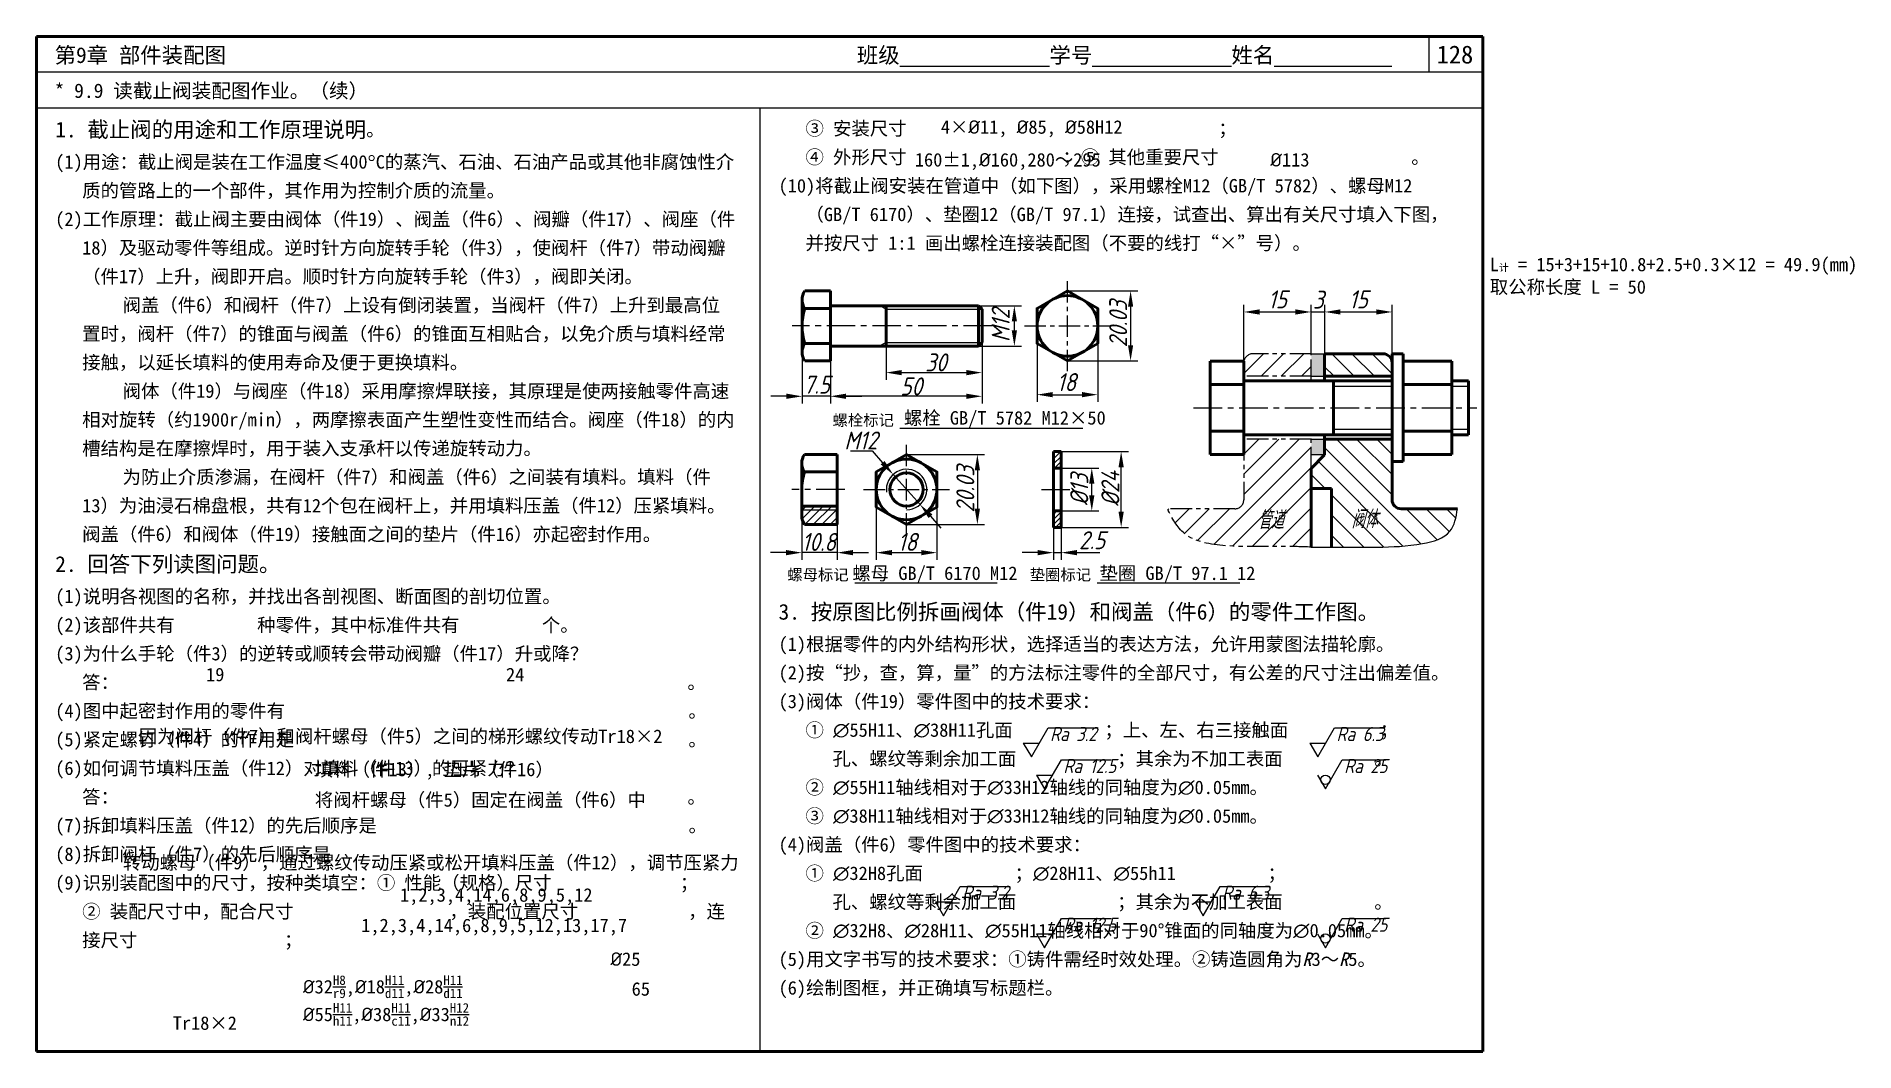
# Model space of a CAD drawing. Header units: millimetres. Extents: x 0 to 405, y 0 to 226.
import ezdxf

# ---------------------------------------------------------------- set-up
doc = ezdxf.new("R2010")
doc.units = ezdxf.units.MM
doc.header["$LTSCALE"] = 0.2
doc.linetypes.add('CENTER', pattern=[50.8, 31.75, -6.35, 6.35, -6.35])
doc.linetypes.add('PHANTOM', pattern=[63.5, 31.75, -6.35, 6.35, -6.35, 6.35, -6.35])
for name, color, linetype in [('双点画线层', 7, 'PHANTOM'), ('点画线层', 7, 'CENTER'), ('答案', 1, 'Continuous'), ('细实线层', 7, 'Continuous')]:
    doc.layers.add(name, color=color, linetype=linetype)
doc.layers.add('粗实线层', color=7, linetype='Continuous', lineweight=50)
doc.styles.get("Standard").update_dxf_attribs({"font": 'gbeitc.shx', "height": 4, "bigfont": 'gbcbig.shx'})
doc.styles.add('宋体', font='', dxfattribs={"height": 3})
doc.styles.get('宋体').set_extended_font_data('SimSun')
doc.dimstyles.new('ISO-25', dxfattribs={"dimtxt": 4, "dimasz": 3.5, "dimexe": 1.6, "dimexo": 0, "dimgap": 0.8, "dimtad": 1, "dimtoh": 1, "dimdsep": 46, "dimtxsty": 'Standard', "dimcen": 0, "dimclrd": 256, "dimclre": 256, "dimclrt": 256, "dimadec": 0, "dimazin": 2, "dimtfac": 1, "dimtmove": 0, "dimatfit": 3, "dimfxl": 0, "dimlwd": -1, "dimlwe": -1, "dimarcsym": 0})

# ---------------------------------------------------------------- blocks, each defined once
blk = doc.blocks.new('*D0')
at = {"layer": 'Defpoints', "color": 0, "transparency": 16777216}
for p in [(301.76, 164.65), (286.76, 155.34), (301.76, 153.34)]:
    blk.add_point(p, dxfattribs=at)
at = {"layer": '细实线层', "transparency": 16777216}
for p, q in [((286.76, 155.34), (286.76, 166.25)), ((301.76, 153.34), (301.76, 166.25)), ((290.26, 164.65), (298.26, 164.65))]:
    blk.add_line(p, q, dxfattribs=at)
for points in [[(290.26, 165.23), (290.26, 164.07), (286.76, 164.65)], [(298.26, 165.23), (298.26, 164.07), (301.76, 164.65)]]:
    blk.add_solid(points, dxfattribs=at)
at = {"layer": '细实线层', "transparency": 16777216, "insert": (294.26, 167.45), "char_height": 4, "attachment_point": 5}
blk.add_mtext('15', dxfattribs=at)
blk = doc.blocks.new('*D1')
at = {"layer": 'Defpoints', "color": 0, "transparency": 16777216}
for p in [(283.76, 164.65), (283.76, 155.34), (268.76, 153.34)]:
    blk.add_point(p, dxfattribs=at)
at = {"layer": '细实线层', "transparency": 16777216}
for p, q in [((268.76, 153.34), (268.76, 166.25)), ((283.76, 155.34), (283.76, 166.25)), ((272.26, 164.65), (280.26, 164.65))]:
    blk.add_line(p, q, dxfattribs=at)
for points in [[(272.26, 165.23), (272.26, 164.07), (268.76, 164.65)], [(280.26, 165.23), (280.26, 164.07), (283.76, 164.65)]]:
    blk.add_solid(points, dxfattribs=at)
at = {"layer": '细实线层', "transparency": 16777216, "insert": (276.26, 167.45), "char_height": 4, "attachment_point": 5}
blk.add_mtext('15', dxfattribs=at)
blk = doc.blocks.new('*D2')
at = {"layer": 'Defpoints', "color": 0, "transparency": 16777216}
for p in [(189.13, 157.04), (210.5, 157.84), (210.5, 151.15)]:
    blk.add_point(p, dxfattribs=at)
at = {"layer": '细实线层', "transparency": 16777216}
for p, q in [((189.13, 157.04), (189.13, 149.55)), ((210.5, 157.84), (210.5, 149.55)), ((192.63, 151.15), (207, 151.15))]:
    blk.add_line(p, q, dxfattribs=at)
for points in [[(192.63, 151.73), (192.63, 150.56), (189.13, 151.15)], [(207, 151.73), (207, 150.56), (210.5, 151.15)]]:
    blk.add_solid(points, dxfattribs=at)
blk = doc.blocks.new('*D3')
at = {"layer": 'Defpoints', "color": 0, "transparency": 16777216}
for p in [(210.5, 157.84), (176.75, 153.75), (176.75, 145.88)]:
    blk.add_point(p, dxfattribs=at)
at = {"layer": '细实线层', "transparency": 16777216}
for p, q in [((210.5, 157.84), (210.5, 144.28)), ((176.75, 153.75), (176.75, 144.28)), ((207, 145.88), (180.25, 145.88))]:
    blk.add_line(p, q, dxfattribs=at)
for points in [[(180.25, 146.47), (180.25, 145.3), (176.75, 145.88)], [(207, 146.47), (207, 145.3), (210.5, 145.88)]]:
    blk.add_solid(points, dxfattribs=at)
blk = doc.blocks.new('*D4')
at = {"layer": 'Defpoints', "color": 0, "transparency": 16777216}
for p in [(170.45, 155.69), (176.75, 153.75), (170.45, 145.88)]:
    blk.add_point(p, dxfattribs=at)
at = {"layer": '细实线层', "transparency": 16777216}
for p, q in [((170.45, 155.69), (170.45, 144.28)), ((176.75, 153.75), (176.75, 144.28)), ((166.95, 145.88), (163.45, 145.88)), ((176.75, 145.88), (170.45, 145.88)), ((180.25, 145.88), (183.75, 145.88))]:
    blk.add_line(p, q, dxfattribs=at)
for points in [[(166.95, 146.47), (166.95, 145.3), (170.45, 145.88)], [(180.25, 146.47), (180.25, 145.3), (176.75, 145.88)]]:
    blk.add_solid(points, dxfattribs=at)
blk = doc.blocks.new('*D5')
at = {"layer": 'Defpoints', "color": 0, "transparency": 16777216}
for p in [(209.7, 166.04), (217.69, 166.04), (209.7, 157.04)]:
    blk.add_point(p, dxfattribs=at)
at = {"layer": '细实线层', "transparency": 16777216}
for p, q in [((209.7, 166.04), (219.29, 166.04)), ((217.69, 160.54), (217.69, 162.54)), ((209.7, 157.04), (219.29, 157.04))]:
    blk.add_line(p, q, dxfattribs=at)
for points in [[(217.11, 162.54), (218.27, 162.54), (217.69, 166.04)], [(217.11, 160.54), (218.27, 160.54), (217.69, 157.04)]]:
    blk.add_solid(points, dxfattribs=at)
blk = doc.blocks.new('*D6')
at = {"layer": 'Defpoints', "color": 0, "transparency": 16777216}
for p in [(229.5, 169.33), (229.5, 153.75), (243.56, 153.75)]:
    blk.add_point(p, dxfattribs=at)
at = {"layer": '细实线层', "transparency": 16777216}
for p, q in [((229.5, 169.33), (245.16, 169.33)), ((243.56, 165.83), (243.56, 157.25)), ((229.5, 153.75), (245.16, 153.75))]:
    blk.add_line(p, q, dxfattribs=at)
for points in [[(242.98, 165.83), (244.14, 165.83), (243.56, 169.33)], [(242.98, 157.25), (244.14, 157.25), (243.56, 153.75)]]:
    blk.add_solid(points, dxfattribs=at)
blk = doc.blocks.new('*D7')
at = {"layer": 'Defpoints', "color": 0, "transparency": 16777216}
for p in [(222.75, 157.64), (236.25, 157.64), (236.25, 146.24)]:
    blk.add_point(p, dxfattribs=at)
at = {"layer": '细实线层', "transparency": 16777216}
for p, q in [((222.75, 157.64), (222.75, 144.64)), ((236.25, 157.64), (236.25, 144.64)), ((226.25, 146.24), (232.75, 146.24))]:
    blk.add_line(p, q, dxfattribs=at)
for points in [[(226.25, 146.83), (226.25, 145.66), (222.75, 146.24)], [(232.75, 146.83), (232.75, 145.66), (236.25, 146.24)]]:
    blk.add_solid(points, dxfattribs=at)
blk = doc.blocks.new('*D8')
at = {"layer": 'Defpoints', "color": 0, "transparency": 16777216}
for p in [(193.7, 132.93), (193.7, 117.34), (209.45, 117.34)]:
    blk.add_point(p, dxfattribs=at)
at = {"layer": '细实线层', "transparency": 16777216}
for p, q in [((193.7, 132.93), (211.05, 132.93)), ((209.45, 129.43), (209.45, 120.84)), ((193.7, 117.34), (211.05, 117.34))]:
    blk.add_line(p, q, dxfattribs=at)
for points in [[(208.87, 129.43), (210.03, 129.43), (209.45, 132.93)], [(208.87, 120.84), (210.03, 120.84), (209.45, 117.34)]]:
    blk.add_solid(points, dxfattribs=at)
blk = doc.blocks.new('*D9')
at = {"layer": 'Defpoints', "color": 0, "transparency": 16777216}
for p in [(186.95, 121.24), (200.45, 121.24), (200.45, 111.08)]:
    blk.add_point(p, dxfattribs=at)
at = {"layer": '细实线层', "transparency": 16777216}
for p, q in [((186.95, 121.24), (186.95, 109.48)), ((200.45, 121.24), (200.45, 109.48)), ((190.45, 111.08), (196.95, 111.08))]:
    blk.add_line(p, q, dxfattribs=at)
for points in [[(190.45, 111.66), (190.45, 110.49), (186.95, 111.08)], [(196.95, 111.66), (196.95, 110.49), (200.45, 111.08)]]:
    blk.add_solid(points, dxfattribs=at)
blk = doc.blocks.new('*D10')
at = {"layer": 'Defpoints', "color": 0, "transparency": 16777216}
for p in [(170.38, 119.29), (178.25, 117.34), (170.38, 111.08)]:
    blk.add_point(p, dxfattribs=at)
at = {"layer": '细实线层', "transparency": 16777216}
for p, q in [((170.38, 119.29), (170.38, 109.48)), ((178.25, 117.34), (178.25, 109.48)), ((166.88, 111.08), (163.38, 111.08)), ((178.25, 111.08), (170.38, 111.08)), ((181.75, 111.08), (185.25, 111.08))]:
    blk.add_line(p, q, dxfattribs=at)
for points in [[(166.88, 111.66), (166.88, 110.49), (170.38, 111.08)], [(181.75, 111.66), (181.75, 110.49), (178.25, 111.08)]]:
    blk.add_solid(points, dxfattribs=at)
blk = doc.blocks.new('*D11')
at = {"layer": 'Defpoints', "color": 0, "transparency": 16777216}
for p in [(228.1, 129.91), (234.92, 129.91), (228.1, 120.35)]:
    blk.add_point(p, dxfattribs=at)
at = {"layer": '细实线层', "transparency": 16777216}
for p, q in [((228.1, 129.91), (236.52, 129.91)), ((234.92, 123.85), (234.92, 126.41)), ((228.1, 120.35), (236.52, 120.35))]:
    blk.add_line(p, q, dxfattribs=at)
for points in [[(234.33, 126.41), (235.5, 126.41), (234.92, 129.91)], [(234.33, 123.85), (235.5, 123.85), (234.92, 120.35)]]:
    blk.add_solid(points, dxfattribs=at)
blk = doc.blocks.new('*D12')
at = {"layer": 'Defpoints', "color": 0, "transparency": 16777216}
for p in [(228.1, 133.57), (241.46, 133.57), (228.1, 116.7)]:
    blk.add_point(p, dxfattribs=at)
at = {"layer": '细实线层', "transparency": 16777216}
for p, q in [((228.1, 133.57), (243.06, 133.57)), ((241.46, 120.2), (241.46, 130.07)), ((228.1, 116.7), (243.06, 116.7))]:
    blk.add_line(p, q, dxfattribs=at)
for points in [[(240.87, 130.07), (242.04, 130.07), (241.46, 133.57)], [(240.87, 120.2), (242.04, 120.2), (241.46, 116.7)]]:
    blk.add_solid(points, dxfattribs=at)
blk = doc.blocks.new('*D13')
at = {"layer": 'Defpoints', "color": 0, "transparency": 16777216}
for p in [(226.41, 116.7), (228.1, 116.7), (228.1, 111.08)]:
    blk.add_point(p, dxfattribs=at)
at = {"layer": '细实线层', "transparency": 16777216}
for p, q in [((226.41, 116.7), (226.41, 109.48)), ((228.1, 116.7), (228.1, 109.48)), ((222.91, 111.08), (219.41, 111.08)), ((226.41, 111.08), (228.1, 111.08)), ((231.6, 111.08), (236.7, 111.08))]:
    blk.add_line(p, q, dxfattribs=at)
for points in [[(222.91, 111.66), (222.91, 110.49), (226.41, 111.08)], [(231.6, 111.66), (231.6, 110.49), (228.1, 111.08)]]:
    blk.add_solid(points, dxfattribs=at)
blk = doc.blocks.new('*D14')
at = {"layer": 'Defpoints', "color": 0, "transparency": 16777216}
for p in [(190.7, 128.49), (196.69, 121.78)]:
    blk.add_point(p, dxfattribs=at)
at = {"layer": '细实线层', "transparency": 16777216}
for p, q in [((181.23, 133.71), (186.03, 133.71)), ((186.03, 133.71), (188.37, 131.1)), ((196.69, 121.78), (190.7, 128.49)), ((199.03, 119.17), (201.36, 116.56))]:
    blk.add_line(p, q, dxfattribs=at)
for points in [[(188.8, 131.49), (187.93, 130.71), (190.7, 128.49)], [(199.46, 119.56), (198.59, 118.78), (196.69, 121.78)]]:
    blk.add_solid(points, dxfattribs=at)

msp = doc.modelspace()

# ---------------------------------------------------------------- hatches: boundary and pattern name
at = {"layer": '双点画线层'}
h = msp.add_hatch(color=256, dxfattribs=at)
h.paths.add_polyline_path([(286.757, 155.336), (283.757, 155.336), (283.757, 150.336), (286.757, 150.336)])
h.paths.add_polyline_path([(283.757, 132.836), (286.757, 132.836), (286.757, 136.336), (283.757, 136.336)])
at = {"layer": '细实线层'}
h = msp.add_hatch(dxfattribs=at)
h.set_pattern_fill('ANSI31', color=256, style=0)
h.set_pattern_definition([(45, (6.8217, 19.2596), (-2.245064, 2.245064), [])])
h.paths.add_polyline_path([(283.757, 150.336), (283.757, 155.336), (270.757, 155.336, 0.4142136), (268.757, 153.336), (268.757, 150.336)])
edge = h.paths.add_edge_path()
edge.add_line((268.757, 136.336), (268.757, 122.836))
edge.add_arc((266.757, 122.836), 2, -90, 0, ccw=False)
edge.add_line((266.757, 120.836), (251.698, 120.836))
edge.add_spline(control_points=[(251.698, 120.836), (252.795, 118.775), (255.451, 113.783), (266.048, 112.15), (275.277, 112.598), (281.661, 112.379), (283.757, 112.307)], knot_values=[0, 0, 0, 0, 6.7030041, 16.2306464, 29.0468903, 35.3143318, 35.3143318, 35.3143318, 35.3143318], degree=3, periodic=0)
edge.add_line((283.757, 112.307), (283.757, 129.836))
edge.add_line((283.757, 129.836), (283.757, 136.336))
edge.add_line((283.757, 136.336), (268.757, 136.336))
h.paths.add_polyline_path([(271.317, 115.06), (278.53, 115.06), (278.53, 121.082), (271.317, 121.082)], flags=24)
h = msp.add_hatch(dxfattribs=at)
h.set_pattern_fill('ANSI31', color=256, angle=90, style=0)
h.set_pattern_definition([(135, (6.8217, 19.2596), (-2.245064, -2.245064), [])])
h.paths.add_polyline_path([(301.757, 150.336), (301.757, 153.336, 0.4142136), (299.757, 155.336), (286.757, 155.336), (286.757, 150.336)])
edge = h.paths.add_edge_path()
edge.add_line((286.757, 136.336), (286.757, 132.836))
edge.add_line((286.757, 132.836), (283.757, 129.836))
edge.add_line((283.757, 129.836), (283.757, 125.336))
edge.add_line((283.757, 125.336), (288.257, 125.336))
edge.add_line((288.257, 125.336), (288.257, 112.278))
edge.add_spline(control_points=[(288.257, 112.278), (291.7, 112.261), (298.499, 112.256), (307.173, 112.514), (315.292, 114.749), (316.006, 118.971), (316.322, 120.836)], knot_values=[4.4620574, 4.4620574, 4.4620574, 4.4620574, 14.7195633, 24.8432488, 31.5109218, 36.7891775, 36.7891775, 36.7891775, 36.7891775], degree=3, periodic=0)
edge.add_line((316.322, 120.836), (303.757, 120.836))
edge.add_arc((303.757, 122.836), 2, 180, 270, ccw=False)
edge.add_line((301.757, 122.836), (301.757, 136.336))
edge.add_line((301.757, 136.336), (286.757, 136.336))
h.paths.add_polyline_path([(292.255, 115.254), (299.447, 115.254), (299.447, 121.21), (292.255, 121.21)], flags=24)
h = msp.add_hatch(dxfattribs=at)
h.set_pattern_fill('ANSI31', color=256, scale=0.25, style=0)
h.set_pattern_definition([(45, (0, 18.91485), (-0.561266, 0.561266), [])])
h.paths.add_polyline_path([(226.409, 129.914), (228.096, 129.914), (228.096, 133.571), (226.409, 133.571)])
h.paths.add_polyline_path([(228.096, 120.352), (226.409, 120.352), (226.409, 116.696), (228.096, 116.696)])
h = msp.add_hatch(dxfattribs=at)
h.set_pattern_fill('ANSI31', color=256, scale=0.421875, style=0)
h.set_pattern_definition([(45, (65.752, 19.6275), (-0.947136, 0.947136), [])])
h.paths.add_polyline_path([(178.252, 121.433), (170.377, 121.433), (170.377, 120.633), (178.252, 120.633)])
edge = h.paths.add_edge_path()
edge.add_line((178.252, 120.633), (170.377, 120.633))
edge.add_line((170.377, 120.633), (170.377, 119.287))
edge.add_arc((173.828, 119.287), 3.45, 180, 214.38425)
edge.add_line((170.98, 117.339), (178.252, 117.339))
edge.add_line((178.252, 117.339), (178.252, 120.633))

# ---------------------------------------------------------------- linework, layer by layer
at = {"lineweight": 50}
for p, q in [((322, 226), (0, 226)), ((0, 226), (0, 0)), ((322, 0), (322, 226)), ((0, 0), (322, 0))]:
    msp.add_line(p, q, dxfattribs=at)
for p, q in [((310, 218), (310, 226)), ((322, 218), (0, 218)), ((322, 210), (0, 210)), ((161, 210), (161, 0))]:
    msp.add_line(p, q)
at = {"layer": '双点画线层', "ltscale": 0.75}
for p, q in [((283.757, 155.336), (270.757, 155.336)), ((283.757, 149.336), (283.757, 155.336)), ((268.757, 153.336), (268.757, 139.601)), ((283.757, 150.336), (268.757, 150.336)), ((283.757, 136.336), (268.757, 136.336)), ((268.757, 136.336), (268.757, 122.836)), ((283.757, 129.836), (283.757, 137.336)), ((266.757, 120.836), (251.698, 120.836))]:
    msp.add_line(p, q, dxfattribs=at)
at = {"layer": '双点画线层'}
for p, q in [((283.757, 155.336), (286.757, 155.336)), ((283.757, 150.336), (286.757, 150.336)), ((268.757, 136.336), (268.757, 139.601)), ((283.757, 136.336), (286.757, 136.336)), ((286.757, 132.836), (283.757, 132.836))]:
    msp.add_line(p, q, dxfattribs=at)
at = {"layer": '双点画线层', "ltscale": 0.75}
for centre, start, end in [((270.757, 153.336), 90, 180), ((266.757, 122.836), 270, 0)]:
    msp.add_arc(centre, 2, start, end, dxfattribs=at)
msp.add_spline([(283.757, 112.307), (277.492, 112.467), (264.677, 112.627), (255.546, 115.348), (251.698, 120.836)], degree=3, dxfattribs=at)
at = {"layer": '点画线层', "ltscale": 0.75}
for p, q in [((229.505, 151.496), (229.505, 171.584)), ((219.942, 161.54), (239.067, 161.54)), ((193.696, 115.089), (193.696, 135.177)), ((184.134, 125.133), (203.259, 125.133))]:
    msp.add_line(p, q, dxfattribs=at)
at = {"layer": '点画线层'}
for p, q in [((212.752, 161.54), (168.202, 161.54)), ((257.596, 143.336), (320.665, 143.336)), ((179.94, 125.133), (168.127, 125.133)), ((223.707, 125.133), (230.071, 125.133))]:
    msp.add_line(p, q, dxfattribs=at)
at = {"layer": '答案', "lineweight": 50}
for p, q in [((301.757, 155.336), (301.757, 131.336)), ((301.757, 155.336), (304.257, 155.336)), ((304.257, 155.336), (304.257, 131.336)), ((261.257, 153.729), (261.257, 132.944)), ((268.757, 153.729), (261.257, 153.729)), ((268.757, 153.729), (268.757, 132.944)), ((315.057, 153.729), (304.257, 153.729)), ((315.057, 153.729), (315.057, 132.944)), ((268.757, 148.533), (261.257, 148.533)), ((268.757, 149.336), (301.757, 149.336)), ((288.757, 149.336), (288.757, 137.336)), ((315.057, 148.533), (304.257, 148.533)), ((315.057, 149.336), (318.757, 149.336)), ((318.757, 149.336), (318.757, 137.336)), ((268.757, 138.14), (261.257, 138.14)), ((315.057, 138.14), (304.257, 138.14)), ((268.757, 137.336), (301.757, 137.336)), ((315.057, 137.336), (318.757, 137.336)), ((268.757, 132.944), (261.257, 132.944)), ((304.257, 131.336), (301.757, 131.336)), ((315.057, 132.944), (304.257, 132.944))]:
    msp.add_line(p, q, dxfattribs=at)
at = {"layer": '答案'}
for p, q in [((288.757, 148.136), (301.757, 148.136)), ((315.057, 148.136), (318.757, 148.136)), ((288.757, 138.536), (301.757, 138.536)), ((315.057, 138.536), (318.757, 138.536))]:
    msp.add_line(p, q, dxfattribs=at)
at = {"layer": '粗实线层'}
for p, q in [((170.452, 155.694), (170.452, 167.386)), ((171.055, 169.334), (176.752, 169.334)), ((176.752, 153.746), (176.752, 169.334)), ((176.752, 166.04), (209.702, 166.04)), ((189.127, 157.04), (189.127, 166.04)), ((210.502, 165.24), (209.702, 166.04)), ((209.702, 166.04), (209.702, 157.04)), ((171.055, 165.437), (176.752, 165.437)), ((210.502, 157.84), (210.502, 165.24)), ((171.055, 157.643), (176.752, 157.643)), ((176.752, 157.04), (209.702, 157.04)), ((209.702, 157.04), (210.502, 157.84)), ((286.757, 155.336), (299.757, 155.336)), ((286.757, 149.336), (286.757, 155.336)), ((171.055, 153.746), (176.752, 153.746)), ((286.757, 150.336), (301.757, 150.336)), ((301.757, 153.336), (301.757, 122.836)), ((228.096, 133.571), (226.409, 133.571)), ((226.409, 133.571), (226.409, 116.696)), ((228.096, 116.696), (228.096, 133.571)), ((286.757, 132.836), (286.757, 137.336)), ((286.757, 136.336), (301.757, 136.336)), ((170.377, 119.287), (170.377, 130.979)), ((178.252, 132.927), (170.98, 132.927)), ((178.252, 117.339), (178.252, 132.927)), ((226.409, 129.914), (228.096, 129.914)), ((286.757, 132.836), (283.757, 129.836)), ((283.757, 129.836), (283.757, 112.307)), ((178.252, 129.03), (170.98, 129.03)), ((170.377, 121.433), (178.252, 121.433)), ((288.257, 125.336), (283.757, 125.336)), ((288.257, 125.336), (288.257, 112.278)), ((226.409, 120.352), (228.096, 120.352)), ((303.757, 120.836), (316.322, 120.836)), ((178.252, 117.339), (170.98, 117.339)), ((226.409, 116.696), (228.096, 116.696))]:
    msp.add_line(p, q, dxfattribs=at)
for points in [[(229.505, 169.334), (222.755, 165.437), (222.755, 157.643), (229.505, 153.746), (236.255, 157.643), (236.255, 165.437)], [(193.696, 132.927), (186.946, 129.03), (186.946, 121.236), (193.696, 117.339), (200.446, 121.236), (200.446, 129.03)]]:
    msp.add_lwpolyline(points, close=True, dxfattribs=at)
for centre, radius in [((229.505, 161.54), 6.75), ((193.696, 125.133), 6.75), ((193.696, 125.133), 3.7)]:
    msp.add_circle(centre, radius, dxfattribs=at)
for centre, radius, start, end in [((173.902, 167.386), 3.45, 145.61575, 214.38425), ((183.349, 161.54), 12.897, 162.41205, 197.58795), ((173.902, 155.694), 3.45, 145.61575, 214.38425), ((299.757, 153.336), 2, 0, 90), ((173.828, 130.979), 3.45, 145.61575, 214.38425), ((183.275, 125.133), 12.897, 162.41205, 180), ((303.757, 122.836), 2, 180, 270), ((173.828, 119.287), 3.45, 180, 214.38425)]:
    msp.add_arc(centre, radius, start, end, dxfattribs=at)
at = {"layer": '细实线层'}
for p, q in [((189.127, 165.24), (187.741, 166.04)), ((189.127, 165.24), (210.502, 165.24)), ((283.757, 164.652), (286.757, 164.652)), ((189.127, 157.84), (187.741, 157.04)), ((189.127, 157.84), (210.502, 157.84)), ((192.233, 138.75), (232.895, 138.75)), ((170.377, 120.633), (178.252, 120.633)), ((182.163, 104.347), (213.894, 104.347)), ((236.125, 104.347), (267.856, 104.347)), ((221.468, 65.589), (225.211, 72.072)), ((225.211, 72.072), (236.35, 72.072)), ((285.229, 65.589), (288.972, 72.072)), ((288.972, 72.072), (300.11, 72.072)), ((219.686, 68.676), (221.468, 65.589)), ((219.686, 68.676), (223.251, 68.676)), ((224.434, 58.463), (228.177, 64.946)), ((228.177, 64.946), (239.316, 64.946)), ((283.447, 68.676), (285.229, 65.589)), ((283.447, 68.676), (287.011, 68.676)), ((286.933, 58.463), (290.676, 64.946)), ((290.676, 64.946), (300.406, 64.946)), ((222.652, 61.55), (224.434, 58.463)), ((222.652, 61.55), (226.217, 61.55)), ((285.151, 61.55), (286.933, 58.463)), ((201.903, 30.259), (205.646, 36.742)), ((205.646, 36.742), (216.785, 36.742)), ((259.741, 30.259), (263.484, 36.742)), ((263.484, 36.742), (274.622, 36.742)), ((200.121, 33.346), (201.903, 30.259)), ((200.121, 33.346), (203.686, 33.346)), ((257.959, 33.346), (259.741, 30.259)), ((257.959, 33.346), (261.523, 33.346)), ((224.434, 23.133), (228.177, 29.616)), ((228.177, 29.616), (239.316, 29.616)), ((286.933, 23.133), (290.676, 29.616)), ((290.676, 29.616), (300.406, 29.616)), ((222.652, 26.22), (224.434, 23.133)), ((222.652, 26.22), (226.217, 26.22)), ((285.151, 26.22), (286.933, 23.133))]:
    msp.add_line(p, q, dxfattribs=at)
at = {"layer": '细实线层', "ltscale": 0.5}
for centre in [(286.933, 60.521), (286.933, 25.191)]:
    msp.add_circle(centre, 1.029, dxfattribs=at)
at = {"layer": '细实线层'}
msp.add_arc((193.696, 125.133), 4.5, 270, 187.77733, dxfattribs=at)
msp.add_spline([(283.757, 112.307), (298.477, 112.307), (308.569, 113.107), (314.656, 115.828), (316.322, 120.836)], degree=3, dxfattribs=at)

# ---------------------------------------------------------------- texts
at = {"style": '宋体'}
for s, height, p in [('第9章 部件装配图', 3.5, (4.054, 220.072)), ('班级%%U              %%U学号%%U             %%U姓名%%U           ', 3.5, (182.613, 220.072)), ('128', 4, (311.672, 219.963)), ('* 9.9 读截止阀装配图作业。（续）', 3.2, (4.054, 212.299))]:
    msp.add_text(s, height=height, dxfattribs=at).set_placement(p)
at = {"layer": '答案'}
for s, p in [('M12', (216.646, 157.953)), ('20.03', (242.798, 156.765)), ('20.03', (208.769, 120.007)), ('%%C13', (234.135, 121.59)), ('%%C24', (241.062, 121.393))]:
    msp.add_text(s, height=4, rotation=90, dxfattribs=at).set_placement(p)
for s, p in [('30', (197.852, 151.425)), ('7.5', (170.747, 146.466)), ('50', (192.312, 146.08)), ('18', (227.133, 147.04)), ('M12', (179.848, 134.044)), ('10.8', (170.351, 111.458)), ('18', (191.718, 111.468)), ('2.5', (232.079, 111.844))]:
    msp.add_text(s, height=4, dxfattribs=at).set_placement(p)
at = {"layer": '答案', "style": '宋体'}
for s, p in [('螺栓 GB/T 5782 M12×50', (193.103, 139.577)), ('螺母 GB/T 6170 M12', (181.628, 104.993)), ('垫圈 GB/T 97.1 12', (236.63, 104.993)), ('19', (37.774, 82.445)), ('24', (104.537, 82.445)), ('因为阀杆（件7）和阀杆螺母（件5）之间的梯形螺纹传动Tr18×2', (22.78, 68.697)), ('填料（件13）, 垫片（件16）', (62.004, 61.315)), ('将阀杆螺母（件5）固定在阀盖（件6）中', (62.004, 54.54)), ('转动螺母（件9），通过螺纹传动压紧或松开填料压盖（件12），调节压紧力', (19.252, 40.579)), ('1,2,3,4,14,6,8,9,5,12', (80.937, 33.377)), ('1,2,3,4,14,6,8,9,5,12,13,17,7', (72.305, 26.602)), ('65', (132.504, 12.452)), ('Tr18×2', (30.351, 4.856))]:
    msp.add_text(s, height=3, dxfattribs=at).set_placement(p)
at = {"layer": '答案', "char_height": 3, "attachment_point": 1, "style": '宋体'}
for s, width, insert in [('4×{\\fISOCPEUR|b0|i0|c0|p34;%%C}11, {\\fISOCPEUR|b0|i0|c0|p34;%%C}85, {\\fISOCPEUR|b0|i0|c0|p34;%%C}58H12', 61.61425, (201.326, 207.322)), ('160%%P1,{\\fISOCPEUR|b0|i0|c0|p34;%%C}160,280～295', 61.61425, (195.537, 200.025)), ('{\\fISOCPEUR|b0|i0|c0|p34;%%C}113', 32.9841, (274.656, 200.025)), ('L{\\H0.53333x;计} = 15+3+15+10.8+2.5+0.3×12 = 49.9(mm)\\P取公称长度 L = 50', 87.64632, (323.525, 176.72)), ('{\\fISOCPEUR|b0|i0|c0|p34;%%C}25', 20.34846, (127.777, 22.102)), ('\\A1;{\\fISOCPEUR|b0|i0|c0|p34;%%C}32{\\H0.7x;\\SH8/r9;},{\\fISOCPEUR|b0|i0|c0|p34;%%C}18{\\H0.7x;\\SH11/d11;},{\\fISOCPEUR|b0|i0|c0|p34;%%C}28{\\H0.7x;\\SH11/d11;}', 67.00605, (59.332, 16.969)), ('\\A1;{\\fISOCPEUR|b0|i0|c0|p34;%%C}55{\\H0.7x;\\SH11/h11;},{\\fISOCPEUR|b0|i0|c0|p34;%%C}38{\\H0.7x;\\SH11/c11;},{\\fISOCPEUR|b0|i0|c0|p34;%%C}33{\\H0.7x;\\SH12/n12;}', 67.00605, (59.332, 10.81))]:
    msp.add_mtext_dynamic_manual_height_columns(s, width=width, gutter_width=15, heights=[0], dxfattribs=dict(at, insert=insert))
at = {"layer": '细实线层'}
for s, height, p in [('3', 4, (284.146, 165.403)), ('管道', 4, (271.879, 116.328)), ('阀体', 4, (292.719, 116.511)), ('Ra 3.2', 3.15, (225.638, 69.137)), ('Ra 6.3', 3.15, (289.399, 69.137)), ('Ra 12.5', 3.15, (228.605, 62.011)), ('Ra 25', 3.15, (291.103, 62.011)), ('Ra 3.2', 3.15, (206.074, 33.807)), ('Ra 6.3', 3.15, (263.911, 33.807)), ('Ra 12.5', 3.15, (228.605, 26.681)), ('Ra 25', 3.15, (291.103, 26.681))]:
    msp.add_text(s, height=height, dxfattribs=at).set_placement(p)
at = {"layer": '细实线层', "style": '宋体'}
for s, p in [('螺栓标记', (177.223, 139.319)), ('螺母标记', (167.153, 104.917)), ('垫圈标记', (221.114, 104.917))]:
    msp.add_text(s, height=2.5, dxfattribs=at).set_placement(p)
at = {"layer": '细实线层', "char_height": 3, "attachment_point": 1, "line_spacing_factor": 1.275, "style": '宋体'}
for s, insert, width in [('\\A1;{\\H1.167x;1. 截止阀的用途和工作原理说明}。\\P\\pi-6,l6;(1)用途：截止阀是装在工作温度≤400{\\fTimes New Roman|b0|i0|c238|p18;°}C的蒸汽、石油、石油产品或其他非腐蚀性介质的管路上的一个部件，其作用为控制介质的流量。\\P(2)工作原理：截止阀主要由阀体（件19）、阀盖（件6）、阀瓣（件17）、阀座（件18）及驱动零件等组成。逆时针方向旋转手轮（件3），使阀杆（件7）带动阀瓣（件17）上升，阀即开启。顺时针方向旋转手轮（件3），阀即关闭。\\P\\pi9;阀盖（件6）和阀杆（件7）上设有倒闭装置，当阀杆（件7）上升到最高位置时，阀杆（件7）的锥面与阀盖（件6）的锥面互相贴合，以免介质与填料经常接触，以延长填料的使用寿命及便于更换填料。\\P阀体（件19）与阀座（件18）采用摩擦焊联接，其原理是使两接触零件高速相对旋转（约1900r/min），两摩擦表面产生塑性变性而结合。阀座（件18）的内槽结构是在摩擦焊时，用于装入支承杆以传递旋转动力。\\P为防止介质渗漏，在阀杆（件7）和阀盖（件6）之间装有填料。填料（件13）为油浸石棉盘根，共有12个包在阀杆上，并用填料压盖（件12）压紧填料。阀盖（件6）和阀体（件19）接触面之间的垫片（件16）亦起密封作用。\\P\\pi-6;{\\H1.167x;2. 回答下列读图问题。}\\P(1)说明各视图的名称，并找出各剖视图、断面图的剖切位置。{\\L   \\P}(2)该部件共有{\\L         }种零件，其中标准件共有{\\L         }个。\\P(3)为什么手轮（件3）的逆转或顺转会带动阀瓣（件17）升或降？\\P\\pi0;答：{\\L                                                              }。\\P\\pi-6;(4)图中起密封作用的零件有{\\L                                            }。\\P(5)紧定螺钉（件4）的作用是{\\L                                           }。\\P(6)如何调节填料压盖（件12）对填料（件13）的压紧力？\\P\\pi0;答：{\\L                                                              }。\\P\\pi-6;(7)拆卸填料压盖（件12）的先后顺序是{\\L                                  }。\\P(8)拆卸阀杆（件7）的先后顺序是{\\L                                       }。\\P(9)识别装配图中的尺寸，按种类填空：① 性能（规格）尺寸{\\L              }；\\P\\pi0;② 装配尺寸中，配合尺寸{\\L                 }，装配位置尺寸{\\L            }，连接尺寸{\\L                }；', (4.199, 207), 151.52274), ('\\A1;\\pl6;③ 安装尺寸{\\L                                  }；\\P④ 外形尺寸{\\L                 }；⑤ 其他重要尺寸{\\L                     }。\\P\\pi-6;(10)将截止阀安装在管道中（如下图），采用螺栓M12（GB/T 5782）、螺母M12（GB/T 6170）、垫圈12（GB/T 97.1）连接，试查出、算出有关尺寸填入下图，并按尺寸 1:1 画出螺栓连接装配图（不要的线打“×”号）。', (165.199, 207), 151.52274), ('\\A1;{\\H1.167x;3. 按原图比例拆画阀体（件19）和阀盖（件6）的零件工作图。\\P\\pi-6,l6;}(1)根据零件的内外结构形状，选择适当的表达方法，允许用蒙图法描轮廓。\\P\\pi0,l0;(2)按“抄，查，算，量”的方法标注零件的全部尺寸，有公差的尺寸注出偏差值。\\P(3)阀体（件19）零件图中的技术要求：\\P\\pl6;{\\A0;① \\fISOCPEUR|b0|i0|c0|p34;∅\\fSimSun|b0|i0|c134|p2;55H11、\\fISOCPEUR|b0|i0|c0|p34;∅\\fSimSun|b0|i0|c134|p2;38H11孔}面          ；上、左、右三接触面{\\A0;          }；\\P\\pi6;孔、螺纹等剩余加工面{\\A0;           }；其余为不加工表面          。\\P\\pi0;{\\A0;② \\fISOCPEUR|b0|i0|c0|p34;∅\\fSimSun|b0|i0|c134|p2;55H11轴线相对于\\fISOCPEUR|b0|i0|c0|p34;∅\\fSimSun|b0|i0|c134|p2;33H12轴线的}同轴度{\\A0;为\\fISOCPEUR|b0|i0|c0|p34;∅\\fSimSun|b0|i0|c134|p2;0.05mm。\\P③ \\fISOCPEUR|b0|i0|c0|p34;∅\\fSimSun|b0|i0|c134|p2;38H11轴线相对于\\fISOCPEUR|b0|i0|c0|p34;∅\\fSimSun|b0|i0|c134|p2;33H12轴线的}同轴度{\\A0;为\\fISOCPEUR|b0|i0|c0|p34;∅\\fSimSun|b0|i0|c134|p2;0.05mm。}\\P\\pl0;(4)阀盖（件6）零件图中的技术要求：\\P\\pl6;{\\A0;① \\fISOCPEUR|b0|i0|c0|p34;∅\\fSimSun|b0|i0|c134|p2;32H8孔}面          ；{\\A0;\\fISOCPEUR|b0|i0|c0|p34;∅\\fSimSun|b0|i0|c134|p2;28H11、\\fISOCPEUR|b0|i0|c0|p34;∅\\fSimSun|b0|i0|c134|p2;55h11          }；\\P\\pi6;孔、螺纹等剩余加工面{\\A0;           }；其余为不加工表面          。\\P\\pi0;{\\A0;② \\fISOCPEUR|b0|i0|c0|p34;∅\\fSimSun|b0|i0|c134|p2;32H8、\\fISOCPEUR|b0|i0|c0|p34;∅\\fSimSun|b0|i0|c134|p2;28H11、\\fISOCPEUR|b0|i0|c0|p34;∅\\fSimSun|b0|i0|c134|p2;55H11轴线相对于90°锥面的}同轴度{\\A0;为\\fISOCPEUR|b0|i0|c0|p34;∅\\fSimSun|b0|i0|c134|p2;0.05mm。}\\P\\pl0;(5)用文字书写的技术要求：①铸件需经时效处理。②铸造圆角为{\\fSimSun|b0|i1|c134|p2;R}3～{\\fSimSun|b0|i1|c134|p2;R}5。\\P(6)绘制图框，并正确填写标题栏。', (165.199, 99.659), 155.92668)]:
    msp.add_mtext(s, dxfattribs=dict(at, insert=insert, width=width))

# ---------------------------------------------------------------- dimensions: what is measured, and where the dimension line sits
at = {"layer": '细实线层'}
for base, p1, p2, picture, middle in [((283.757, 164.652), (268.757, 153.336), (283.757, 155.336), '*D1', (276.257, 167.452)), ((301.757, 164.652), (286.757, 155.336), (301.757, 153.336), '*D0', (294.257, 167.452))]:
    dim = msp.add_linear_dim(base=base, p1=p1, p2=p2, dimstyle='ISO-25', dxfattribs=at)
    dim.commit()
    dim.dimension.update_dxf_attribs({"geometry": picture, "text_midpoint": middle})
for base, p1, p2, picture, middle in [((217.691, 166.04), (209.702, 157.04), (209.702, 166.04), '*D5', (217.691, 161.54)), ((243.561, 153.746), (229.505, 169.334), (229.505, 153.746), '*D6', (243.561, 161.54)), ((241.456, 133.571), (228.096, 116.696), (228.096, 133.571), '*D12', (241.456, 125.133)), ((209.45, 117.339), (193.696, 132.927), (193.696, 117.339), '*D8', (209.45, 125.133)), ((234.918, 129.914), (228.096, 120.352), (228.096, 129.914), '*D11', (234.918, 125.133))]:
    dim = msp.add_linear_dim(base=base, p1=p1, p2=p2, angle=90, text=' ', dimstyle='ISO-25', dxfattribs=at)
    dim.commit()
    dim.dimension.update_dxf_attribs({"geometry": picture, "text_midpoint": middle})
for base, p1, p2, text, picture, middle in [((170.452, 145.885), (176.752, 153.746), (170.452, 155.694), ' ', '*D4', (173.602, 145.885)), ((176.752, 145.885), (210.502, 157.84), (176.752, 153.746), ' ', '*D3', (193.627, 145.885)), ((210.502, 151.148), (189.127, 157.04), (210.502, 157.84), '  ', '*D2', (199.815, 153.948)), ((236.255, 146.242), (222.755, 157.643), (236.255, 157.643), ' ', '*D7', (229.505, 146.242)), ((170.377, 111.078), (178.252, 117.339), (170.377, 119.287), ' ', '*D10', (174.315, 111.078)), ((200.446, 111.078), (186.946, 121.236), (200.446, 121.236), '  ', '*D9', (193.696, 113.878))]:
    dim = msp.add_linear_dim(base=base, p1=p1, p2=p2, text=text, dimstyle='ISO-25', dxfattribs=at)
    dim.commit()
    dim.dimension.update_dxf_attribs({"geometry": picture, "text_midpoint": middle})
dim = msp.add_diameter_dim_2p(p1=(196.694, 121.777), p2=(190.698, 128.489), text='   ', dimstyle='ISO-25', dxfattribs=at)
dim.commit()
dim.dimension.update_dxf_attribs({"geometry": '*D14', "text_midpoint": (183.234, 136.509)})
dim = msp.add_linear_dim(base=(228.096, 111.078), p1=(226.409, 116.696), p2=(228.096, 116.696), text=' ', dimstyle='ISO-25', override={"dimtix": 0, "dimatfit": 0}, dxfattribs=at)
dim.commit()
dim.dimension.update_dxf_attribs({"geometry": '*D13', "text_midpoint": (235.896, 111.078)})

doc.saveas('drawing.dxf')
